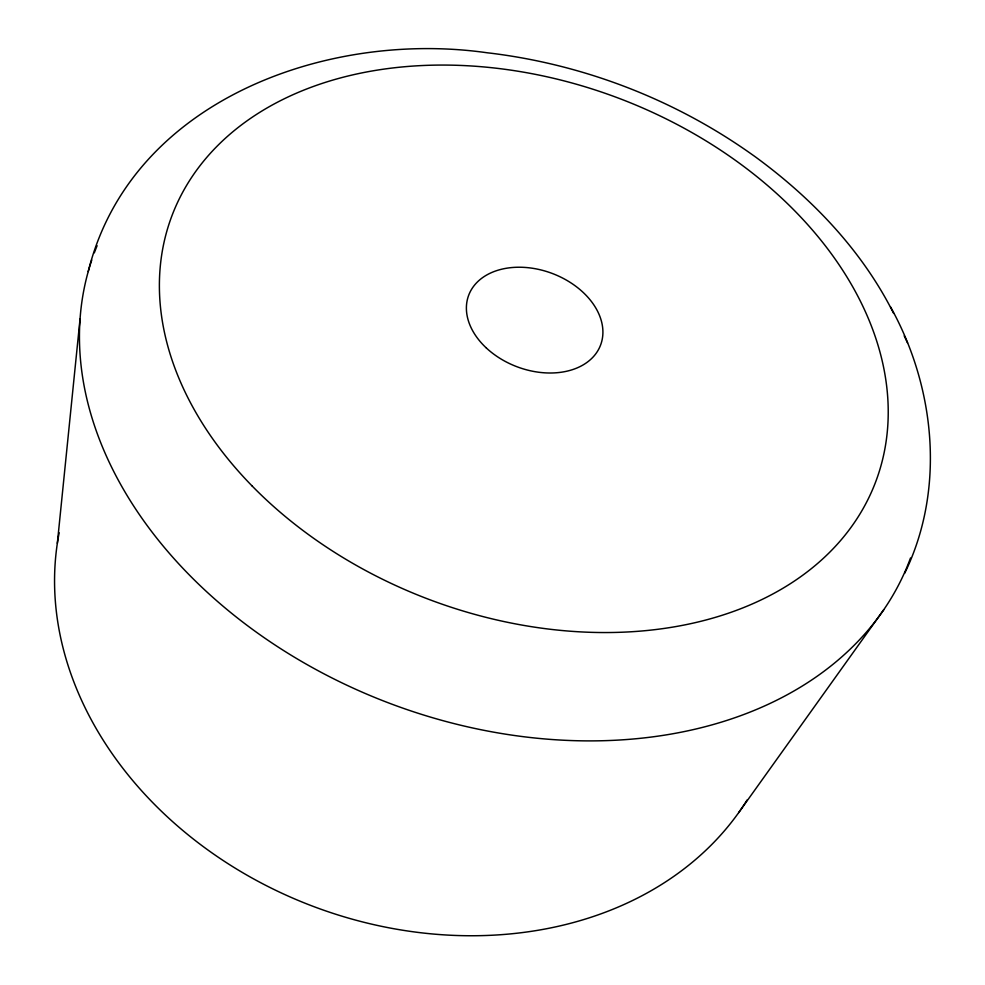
<?xml version="1.0" encoding="UTF-8"?>
<svg xmlns="http://www.w3.org/2000/svg" width="985" height="985" viewBox="0 0 985 985"><rect width="100%" height="100%" fill="white"/><g stroke="black" fill="none" stroke-linecap="round" stroke-linejoin="round"><path stroke-width="1.48" d="M57.339 543.301L80.044 319.017M88.219 271.552C130.919 100.039 327.673 29.821 487.661 52.845L490.579 53.165C584.265 64.69 674.897 99.707 751.851 154.374L754.412 156.172C811.394 197.628 861.813 250.055 893.641 313.402M904.661 573.332C945.625 489.262 935.258 387.351 890.538 306.901M738.651 812.65L883.779 609.69M904.205 335.873L907.542 342.915M747.159 799.918A373.081 300.548 20.7 0 1 309.192 904.846A373.081 300.548 20.7 0 1 59.162 532.774M910.522 557.966A435.69 317.983 20.7 0 1 396.696 705.937A435.69 317.983 20.7 0 1 91.765 260.028M94.326 252.813A435.69 317.983 20.7 0 1 97.109 245.708M251.975 485.839A376.171 267.945 20.7 0 0 869.915 495.455A376.171 267.945 20.7 0 0 449.529 65.121A376.171 267.945 20.7 0 0 251.975 485.839M486.381 348.025A70.489 49.866 20.7 0 0 600.579 345.07A70.489 49.866 20.7 0 0 516.99 267.255A70.489 49.866 20.7 0 0 486.381 348.025"/></g></svg>
